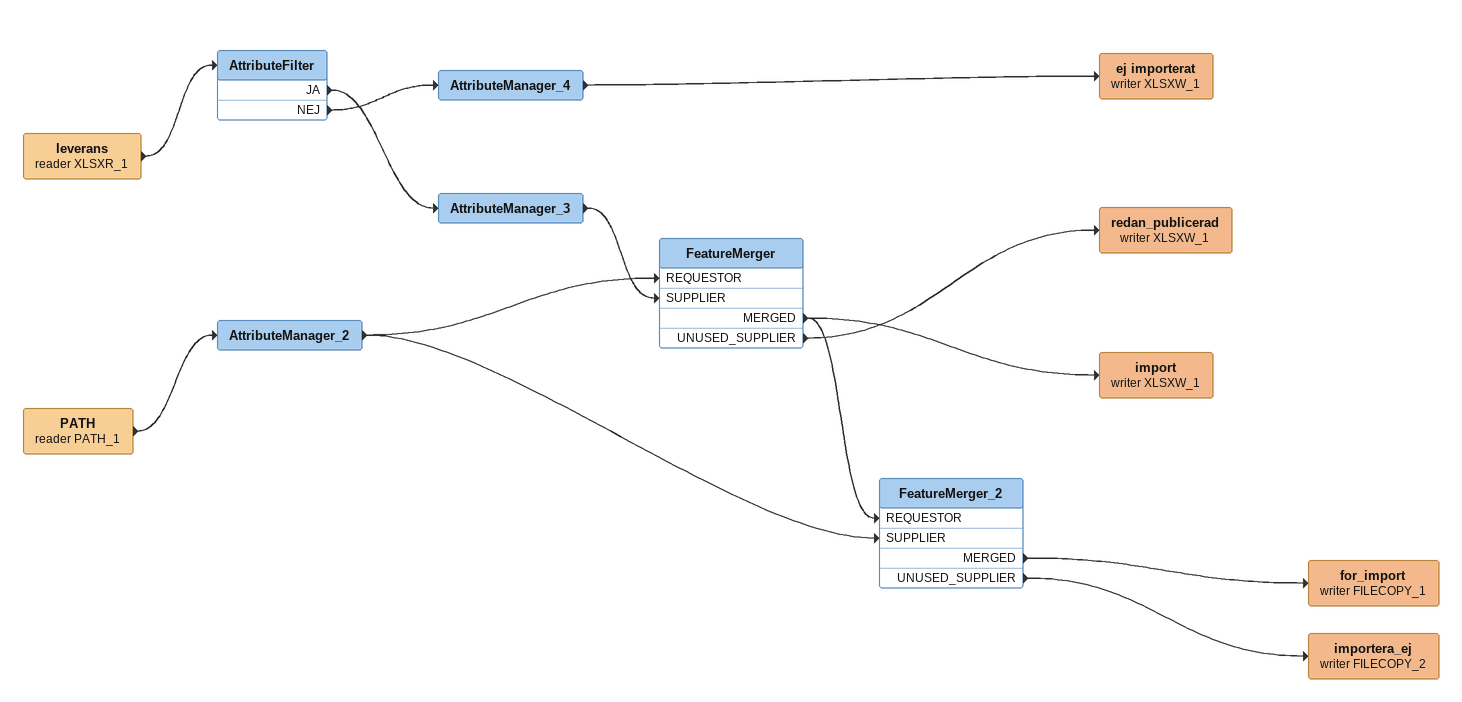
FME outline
leverans (reader XLSXR_1)
    -> AttributeFilter
AttributeFilter
    JA -> AttributeManager_3
    NEJ -> AttributeManager_4
AttributeManager_4
    -> ej importerat (writer XLSXW_1)
ej importerat (writer XLSXW_1)
AttributeManager_3
    -> FeatureMerger [SUPPLIER]
PATH (reader PATH_1)
    -> AttributeManager_2
AttributeManager_2
    -> FeatureMerger [REQUESTOR]
    -> FeatureMerger_2 [SUPPLIER]
FeatureMerger
    MERGED -> import (writer XLSXW_1)
    MERGED -> FeatureMerger_2 [REQUESTOR]
    UNUSED_SUPPLIER -> redan_publicerad (writer XLSXW_1)
redan_publicerad (writer XLSXW_1)
import (writer XLSXW_1)
FeatureMerger_2
    MERGED -> for_import (writer FILECOPY_1)
    UNUSED_SUPPLIER -> importera_ej (writer FILECOPY_2)
for_import (writer FILECOPY_1)
importera_ej (writer FILECOPY_2)
